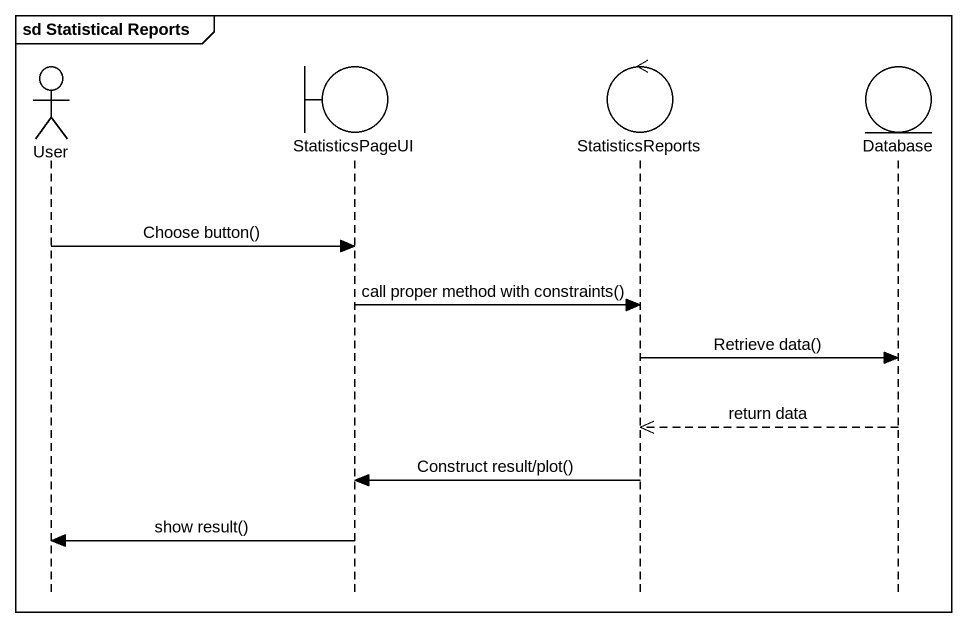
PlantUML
@startuml
mainframe sd Statistical Reports
hide footbox
actor User
boundary StatisticsPageUI
control StatisticsReports
entity "Database" as Database_

User -> StatisticsPageUI : Choose button()
StatisticsPageUI -> StatisticsReports : call proper method with constraints()
StatisticsReports -> Database_ : Retrieve data()
Database_ -->> StatisticsReports : return data
StatisticsReports -> StatisticsPageUI : Construct result/plot()
StatisticsPageUI -> User : show result()
@enduml
